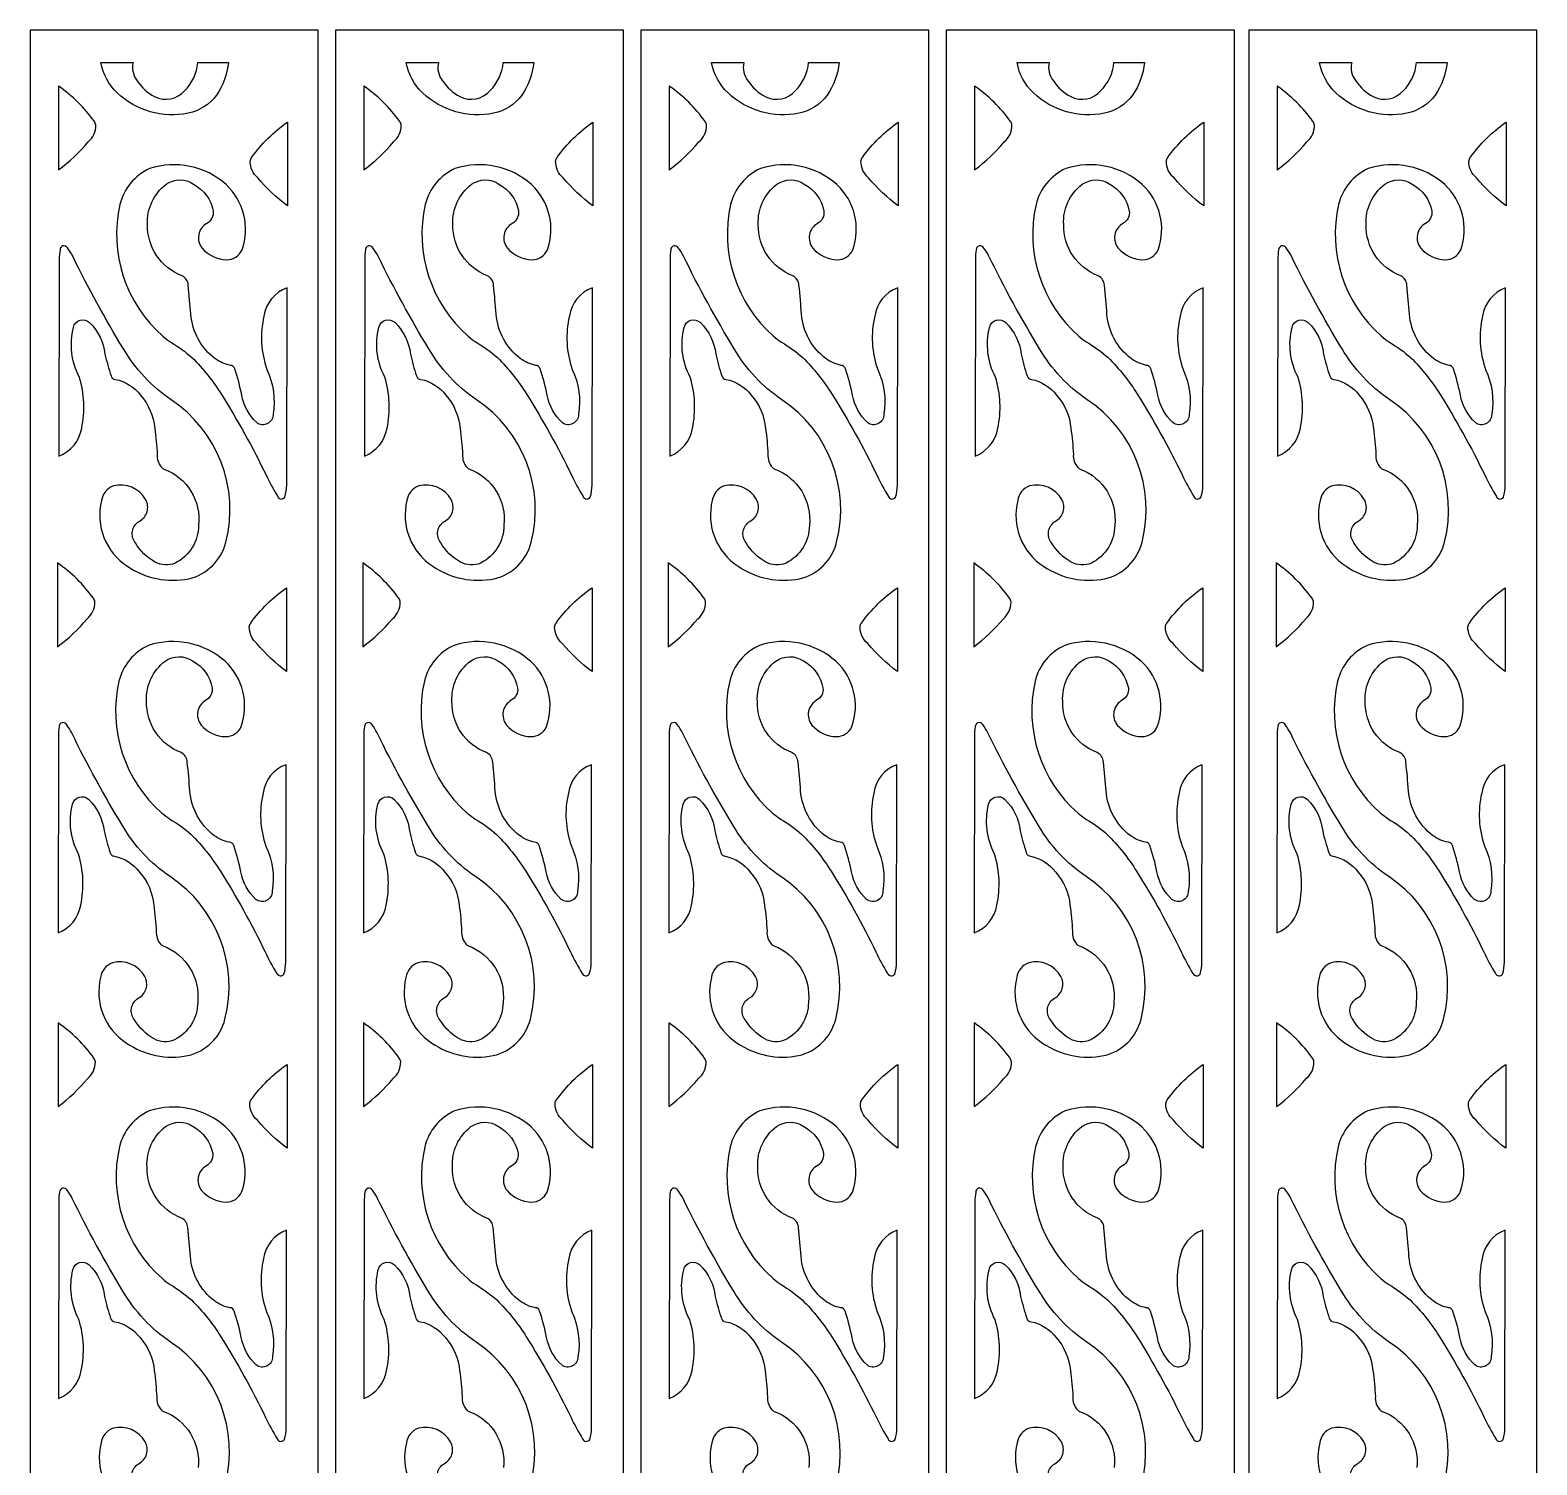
# Model space of a CAD drawing. Header units: millimetres. Extents: x -473 to 1356, y -998 to 3157.
# Drawn here: x -49 to 473, y 500 to 998 of the extents above; entities that cross this region are included whole.
import ezdxf

# ---------------------------------------------------------------- set-up
doc = ezdxf.new("R2010")
doc.units = ezdxf.units.MM
doc.layers.add('Default', color=70, linetype='Continuous')

msp = doc.modelspace()

# ---------------------------------------------------------------- linework, layer by layer
at = {"layer": 'Default'}
for points in [[(-49.5, -998), (50.5, -998), (50.5, 998), (-49.5, 998)], [(56.5, -998), (156.5, -998), (156.5, 998), (56.5, 998)], [(162.5, -998), (262.5, -998), (262.5, 998), (162.5, 998)], [(268.5, -998), (368.5, -998), (368.5, 998), (268.5, 998)], [(373.5, -998), (473.5, -998), (473.5, 998), (373.5, 998)]]:
    msp.add_lwpolyline(points, close=True, dxfattribs=at)
for points in [[(8.71, 986.72), (19.36, 986.72, -0.117932), (15.16, 975.39, -0.183754), (5.39, 969.14, -0.243284), (-19.26, 976.19, -0.153221), (-24.95, 986.72), (-13.77, 986.72, 0.232988), (-12.33, 980.37, 0.116256), (-6.32, 974.92, 0.344386), (4.16, 976.99, 0.173524)], [(114.71, 986.72), (125.36, 986.72, -0.117932), (121.16, 975.39, -0.183754), (111.39, 969.14, -0.243284), (86.74, 976.19, -0.153221), (81.05, 986.72), (92.23, 986.72, 0.232988), (93.67, 980.37, 0.116256), (99.68, 974.92, 0.344386), (110.16, 976.99, 0.173524)], [(220.71, 986.72), (231.36, 986.72, -0.117932), (227.16, 975.39, -0.183754), (217.39, 969.14, -0.243284), (192.74, 976.19, -0.153221), (187.05, 986.72), (198.23, 986.72, 0.232988), (199.67, 980.37, 0.116256), (205.68, 974.92, 0.344386), (216.16, 976.99, 0.173524)], [(326.71, 986.72), (337.36, 986.72, -0.117932), (333.16, 975.39, -0.183754), (323.39, 969.14, -0.243284), (298.74, 976.19, -0.153221), (293.05, 986.72), (304.23, 986.72, 0.232988), (305.67, 980.37, 0.116256), (311.68, 974.92, 0.344386), (322.16, 976.99, 0.173524)], [(431.71, 986.72), (442.36, 986.72, -0.117932), (438.16, 975.39, -0.183754), (428.39, 969.14, -0.243284), (403.74, 976.19, -0.153221), (398.05, 986.72), (409.23, 986.72, 0.232988), (410.67, 980.37, 0.116256), (416.68, 974.92, 0.344386), (427.16, 976.99, 0.173524)], [(-27.21, 966.29, 0.086422), (-39.66, 978.55), (-39.66, 949.49, 0.059153), (-29.36, 959.19, 0.225593), (-26.7, 965.01, 0.123179)], [(78.79, 966.29, 0.086422), (66.34, 978.55), (66.34, 949.49, 0.059153), (76.64, 959.19, 0.225593), (79.3, 965.01, 0.123179)], [(184.79, 966.29, 0.086422), (172.34, 978.55), (172.34, 949.49, 0.059153), (182.64, 959.19, 0.225593), (185.3, 965.01, 0.123179)], [(290.79, 966.29, 0.086422), (278.34, 978.55), (278.34, 949.49, 0.059153), (288.64, 959.19, 0.225593), (291.3, 965.01, 0.123179)], [(395.79, 966.29, 0.086422), (383.34, 978.55), (383.34, 949.49, 0.059153), (393.64, 959.19, 0.225593), (396.3, 965.01, 0.123179)], [(27.39, 953.79, -0.086422), (39.85, 966.06), (39.85, 936.99, -0.059153), (29.55, 946.7, -0.225593), (26.89, 952.52, -0.123179)], [(133.39, 953.79, -0.086422), (145.85, 966.06), (145.85, 936.99, -0.059153), (135.55, 946.7, -0.225593), (132.89, 952.52, -0.123179)], [(239.39, 953.79, -0.086422), (251.85, 966.06), (251.85, 936.99, -0.059153), (241.55, 946.7, -0.225593), (238.89, 952.52, -0.123179)], [(345.39, 953.79, -0.086422), (357.85, 966.06), (357.85, 936.99, -0.059153), (347.55, 946.7, -0.225593), (344.89, 952.52, -0.123179)], [(450.39, 953.79, -0.086422), (462.85, 966.06), (462.85, 936.99, -0.059153), (452.55, 946.7, -0.225593), (449.89, 952.52, -0.123179)], [(36.44, 836.08, 0.607532), (38.91, 835.84, 0.07766), (39.55, 839.97), (39.67, 908.53, 0.277254), (31.67, 898.69, 0.142966), (32.69, 880.22, -0.151279), (34.83, 864.62, -0.633105), (29.17, 861.74, -0.158849), (23.96, 871.28, 0.032552), (21.51, 880.43, 0.334294), (20.02, 881.62, -0.113342), (14.64, 883.96, -0.21106), (6.27, 899.37, 0.007665), (5.37, 909.42, 0.27104), (3.24, 912.73, -0.318961), (-8.75, 930.53, -0.248162), (-2.32, 944.47, -0.315785), (7.22, 944.53, -0.22883), (14.03, 935.16, -0.306777), (11.83, 930.9, 0.462418), (10.19, 922.3, 0.21084), (18.71, 918.26, 0.289861), (24.08, 921.76, 0.297574), (18.52, 944.41, 0.265986), (-8.04, 949.93, 0.230924), (-18.34, 937.51, 0.274729), (-3.44, 891.72, 0.02583), (-0.68, 889.64, -0.050438), (6.67, 884.32, -0.057018), (16.89, 871.53, -0.026241), (32.41, 843.55, 0.03256)], [(142.44, 836.08, 0.607532), (144.91, 835.84, 0.07766), (145.55, 839.97), (145.67, 908.53, 0.277254), (137.67, 898.69, 0.142966), (138.69, 880.22, -0.151279), (140.83, 864.62, -0.633105), (135.17, 861.74, -0.158849), (129.96, 871.28, 0.032552), (127.51, 880.43, 0.334294), (126.02, 881.62, -0.113342), (120.64, 883.96, -0.21106), (112.27, 899.37, 0.007665), (111.37, 909.42, 0.27104), (109.24, 912.73, -0.318961), (97.25, 930.53, -0.248162), (103.68, 944.47, -0.315785), (113.22, 944.53, -0.22883), (120.03, 935.16, -0.306777), (117.83, 930.9, 0.462418), (116.19, 922.3, 0.21084), (124.71, 918.26, 0.289861), (130.08, 921.76, 0.297574), (124.52, 944.41, 0.265986), (97.96, 949.93, 0.230924), (87.66, 937.51, 0.274729), (102.56, 891.72, 0.02583), (105.32, 889.64, -0.050438), (112.67, 884.32, -0.057018), (122.89, 871.53, -0.026241), (138.41, 843.55, 0.03256)], [(248.44, 836.08, 0.607532), (250.91, 835.84, 0.07766), (251.55, 839.97), (251.67, 908.53, 0.277254), (243.67, 898.69, 0.142966), (244.69, 880.22, -0.151279), (246.83, 864.62, -0.633105), (241.17, 861.74, -0.158849), (235.96, 871.28, 0.032552), (233.51, 880.43, 0.334294), (232.02, 881.62, -0.113342), (226.64, 883.96, -0.21106), (218.27, 899.37, 0.007665), (217.37, 909.42, 0.27104), (215.24, 912.73, -0.318961), (203.25, 930.53, -0.248162), (209.68, 944.47, -0.315785), (219.22, 944.53, -0.22883), (226.03, 935.16, -0.306777), (223.83, 930.9, 0.462418), (222.19, 922.3, 0.21084), (230.71, 918.26, 0.289861), (236.08, 921.76, 0.297574), (230.52, 944.41, 0.265986), (203.96, 949.93, 0.230924), (193.66, 937.51, 0.274729), (208.56, 891.72, 0.02583), (211.32, 889.64, -0.050438), (218.67, 884.32, -0.057018), (228.89, 871.53, -0.026241), (244.41, 843.55, 0.03256)], [(354.44, 836.08, 0.607532), (356.91, 835.84, 0.07766), (357.55, 839.97), (357.67, 908.53, 0.277254), (349.67, 898.69, 0.142966), (350.69, 880.22, -0.151279), (352.83, 864.62, -0.633105), (347.17, 861.74, -0.158849), (341.96, 871.28, 0.032552), (339.51, 880.43, 0.334294), (338.02, 881.62, -0.113342), (332.64, 883.96, -0.21106), (324.27, 899.37, 0.007665), (323.37, 909.42, 0.27104), (321.24, 912.73, -0.318961), (309.25, 930.53, -0.248162), (315.68, 944.47, -0.315785), (325.22, 944.53, -0.22883), (332.03, 935.16, -0.306777), (329.83, 930.9, 0.462418), (328.19, 922.3, 0.21084), (336.71, 918.26, 0.289861), (342.08, 921.76, 0.297574), (336.52, 944.41, 0.265986), (309.96, 949.93, 0.230924), (299.66, 937.51, 0.274729), (314.56, 891.72, 0.02583), (317.32, 889.64, -0.050438), (324.67, 884.32, -0.057018), (334.89, 871.53, -0.026241), (350.41, 843.55, 0.03256)], [(459.44, 836.08, 0.607532), (461.91, 835.84, 0.07766), (462.55, 839.97), (462.67, 908.53, 0.277254), (454.67, 898.69, 0.142966), (455.69, 880.22, -0.151279), (457.83, 864.62, -0.633105), (452.17, 861.74, -0.158849), (446.96, 871.28, 0.032552), (444.51, 880.43, 0.334294), (443.02, 881.62, -0.113342), (437.64, 883.96, -0.21106), (429.27, 899.37, 0.007665), (428.37, 909.42, 0.27104), (426.24, 912.73, -0.318961), (414.25, 930.53, -0.248162), (420.68, 944.47, -0.315785), (430.22, 944.53, -0.22883), (437.03, 935.16, -0.306777), (434.83, 930.9, 0.462418), (433.19, 922.3, 0.21084), (441.71, 918.26, 0.289861), (447.08, 921.76, 0.297574), (441.52, 944.41, 0.265986), (414.96, 949.93, 0.230924), (404.66, 937.51, 0.274729), (419.56, 891.72, 0.02583), (422.32, 889.64, -0.050438), (429.67, 884.32, -0.057018), (439.89, 871.53, -0.026241), (455.41, 843.55, 0.03256)], [(-31.6, 859.76, 0.127135), (-32.4, 877.5, -0.182839), (-34.48, 894.79, -0.592913), (-28.85, 896.44, -0.173801), (-23.52, 885.55, 0.025056), (-21.41, 877.98, 0.347821), (-19.9, 876.74, -0.184511), (-11.2, 871.23, -0.161269), (-6.25, 859.74, -0.022687), (-5.39, 850.72, 0.203133), (-3.84, 846.14, 0.103035), (-3.04, 845.63, -0.341915), (8.98, 826.1, -0.280497), (0.89, 812.96, -0.229128), (-6.16, 813.31, -0.128022), (-12.98, 819.99, -0.447908), (-11.67, 827.45, 0.425572), (-9.4, 835.03, 0.33808), (-20.56, 839.78, 0.274435), (-24.71, 834.66, 0.320078), (-15.74, 811.87, 0.200642), (5.55, 807.53, 0.28207), (18.45, 820.23, 0.317808), (-0.56, 869.67, -0.11268), (-17.13, 887.4, -0.023318), (-34.72, 919.54, 0.043642), (-36.54, 922.43, 0.776457), (-39.13, 921.73, 0.045129), (-39.37, 918.39), (-39.49, 850.12, 0.264519)], [(74.4, 859.76, 0.127135), (73.6, 877.5, -0.182839), (71.52, 894.79, -0.592913), (77.15, 896.44, -0.173801), (82.48, 885.55, 0.025056), (84.59, 877.98, 0.347821), (86.1, 876.74, -0.184511), (94.8, 871.23, -0.161269), (99.75, 859.74, -0.022687), (100.61, 850.72, 0.203133), (102.16, 846.14, 0.103035), (102.96, 845.63, -0.341915), (114.98, 826.1, -0.280497), (106.89, 812.96, -0.229128), (99.84, 813.31, -0.128022), (93.02, 819.99, -0.447908), (94.33, 827.45, 0.425572), (96.6, 835.03, 0.33808), (85.44, 839.78, 0.274435), (81.29, 834.66, 0.320078), (90.26, 811.87, 0.200642), (111.55, 807.53, 0.28207), (124.45, 820.23, 0.317808), (105.44, 869.67, -0.11268), (88.87, 887.4, -0.023318), (71.28, 919.54, 0.043642), (69.46, 922.43, 0.776457), (66.87, 921.73, 0.045129), (66.63, 918.39), (66.51, 850.12, 0.264519)], [(180.4, 859.76, 0.127135), (179.6, 877.5, -0.182839), (177.52, 894.79, -0.592913), (183.15, 896.44, -0.173801), (188.48, 885.55, 0.025056), (190.59, 877.98, 0.347821), (192.1, 876.74, -0.184511), (200.8, 871.23, -0.161269), (205.75, 859.74, -0.022687), (206.61, 850.72, 0.203133), (208.16, 846.14, 0.103035), (208.96, 845.63, -0.341915), (220.98, 826.1, -0.280497), (212.89, 812.96, -0.229128), (205.84, 813.31, -0.128022), (199.02, 819.99, -0.447908), (200.33, 827.45, 0.425572), (202.6, 835.03, 0.33808), (191.44, 839.78, 0.274435), (187.29, 834.66, 0.320078), (196.26, 811.87, 0.200642), (217.55, 807.53, 0.28207), (230.45, 820.23, 0.317808), (211.44, 869.67, -0.11268), (194.87, 887.4, -0.023318), (177.28, 919.54, 0.043642), (175.46, 922.43, 0.776457), (172.87, 921.73, 0.045129), (172.63, 918.39), (172.51, 850.12, 0.264519)], [(286.4, 859.76, 0.127135), (285.6, 877.5, -0.182839), (283.52, 894.79, -0.592913), (289.15, 896.44, -0.173801), (294.48, 885.55, 0.025056), (296.59, 877.98, 0.347821), (298.1, 876.74, -0.184511), (306.8, 871.23, -0.161269), (311.75, 859.74, -0.022687), (312.61, 850.72, 0.203133), (314.16, 846.14, 0.103035), (314.96, 845.63, -0.341915), (326.98, 826.1, -0.280497), (318.89, 812.96, -0.229128), (311.84, 813.31, -0.128022), (305.02, 819.99, -0.447908), (306.33, 827.45, 0.425572), (308.6, 835.03, 0.33808), (297.44, 839.78, 0.274435), (293.29, 834.66, 0.320078), (302.26, 811.87, 0.200642), (323.55, 807.53, 0.28207), (336.45, 820.23, 0.317808), (317.44, 869.67, -0.11268), (300.87, 887.4, -0.023318), (283.28, 919.54, 0.043642), (281.46, 922.43, 0.776457), (278.87, 921.73, 0.045129), (278.63, 918.39), (278.51, 850.12, 0.264519)], [(391.4, 859.76, 0.127135), (390.6, 877.5, -0.182839), (388.52, 894.79, -0.592913), (394.15, 896.44, -0.173801), (399.48, 885.55, 0.025056), (401.59, 877.98, 0.347821), (403.1, 876.74, -0.184511), (411.8, 871.23, -0.161269), (416.75, 859.74, -0.022687), (417.61, 850.72, 0.203133), (419.16, 846.14, 0.103035), (419.96, 845.63, -0.341915), (431.98, 826.1, -0.280497), (423.89, 812.96, -0.229128), (416.84, 813.31, -0.128022), (410.02, 819.99, -0.447908), (411.33, 827.45, 0.425572), (413.6, 835.03, 0.33808), (402.44, 839.78, 0.274435), (398.29, 834.66, 0.320078), (407.26, 811.87, 0.200642), (428.55, 807.53, 0.28207), (441.45, 820.23, 0.317808), (422.44, 869.67, -0.11268), (405.87, 887.4, -0.023318), (388.28, 919.54, 0.043642), (386.46, 922.43, 0.776457), (383.87, 921.73, 0.045129), (383.63, 918.39), (383.51, 850.12, 0.264519)], [(-27.53, 800.74, 0.086422), (-39.99, 813), (-39.99, 783.94, 0.059153), (-29.69, 793.64, 0.225593), (-27.02, 799.46, 0.123179)], [(78.47, 800.74, 0.086422), (66.01, 813), (66.01, 783.94, 0.059153), (76.31, 793.64, 0.225593), (78.98, 799.46, 0.123179)], [(184.47, 800.74, 0.086422), (172.01, 813), (172.01, 783.94, 0.059153), (182.31, 793.64, 0.225593), (184.98, 799.46, 0.123179)], [(290.47, 800.74, 0.086422), (278.01, 813), (278.01, 783.94, 0.059153), (288.31, 793.64, 0.225593), (290.98, 799.46, 0.123179)], [(395.47, 800.74, 0.086422), (383.01, 813), (383.01, 783.94, 0.059153), (393.31, 793.64, 0.225593), (395.98, 799.46, 0.123179)], [(27.07, 792.15, -0.086422), (39.53, 804.42), (39.53, 775.35, -0.059153), (29.23, 785.05, -0.225593), (26.56, 790.87, -0.123179)], [(27.07, 792.15, -0.086422), (39.53, 804.42), (39.53, 775.35, -0.059153), (29.23, 785.05, -0.225593), (26.56, 790.87, -0.123179)], [(133.07, 792.15, -0.086422), (145.53, 804.42), (145.53, 775.35, -0.059153), (135.23, 785.05, -0.225593), (132.56, 790.87, -0.123179)], [(133.07, 792.15, -0.086422), (145.53, 804.42), (145.53, 775.35, -0.059153), (135.23, 785.05, -0.225593), (132.56, 790.87, -0.123179)], [(239.07, 792.15, -0.086422), (251.53, 804.42), (251.53, 775.35, -0.059153), (241.23, 785.05, -0.225593), (238.56, 790.87, -0.123179)], [(239.07, 792.15, -0.086422), (251.53, 804.42), (251.53, 775.35, -0.059153), (241.23, 785.05, -0.225593), (238.56, 790.87, -0.123179)], [(345.07, 792.15, -0.086422), (357.53, 804.42), (357.53, 775.35, -0.059153), (347.23, 785.05, -0.225593), (344.56, 790.87, -0.123179)], [(345.07, 792.15, -0.086422), (357.53, 804.42), (357.53, 775.35, -0.059153), (347.23, 785.05, -0.225593), (344.56, 790.87, -0.123179)], [(450.07, 792.15, -0.086422), (462.53, 804.42), (462.53, 775.35, -0.059153), (452.23, 785.05, -0.225593), (449.56, 790.87, -0.123179)], [(450.07, 792.15, -0.086422), (462.53, 804.42), (462.53, 775.35, -0.059153), (452.23, 785.05, -0.225593), (449.56, 790.87, -0.123179)], [(36.12, 670.53, 0.607532), (38.59, 670.29, 0.07766), (39.23, 674.42), (39.34, 742.98, 0.277254), (31.35, 733.14, 0.142966), (32.37, 714.67, -0.151279), (34.5, 699.07, -0.633105), (28.84, 696.19, -0.158849), (23.63, 705.73, 0.032552), (21.18, 714.88, 0.334294), (19.69, 716.07, -0.113342), (14.32, 718.41, -0.21106), (5.95, 733.82, 0.007665), (5.05, 743.87, 0.27104), (2.92, 747.18, -0.318961), (-9.08, 764.98, -0.248162), (-2.65, 778.92, -0.315785), (6.89, 778.98, -0.22883), (13.7, 769.61, -0.306777), (11.5, 765.35, 0.462418), (9.87, 756.75, 0.21084), (18.38, 752.71, 0.289861), (23.76, 756.21, 0.297574), (18.2, 778.86, 0.265986), (-8.36, 784.38, 0.230924), (-18.67, 771.96, 0.274729), (-3.77, 726.17, 0.02583), (-1.01, 724.09, -0.050438), (6.34, 718.77, -0.057018), (16.56, 705.98, -0.026241), (32.08, 677.99, 0.03256)], [(142.12, 670.53, 0.607532), (144.59, 670.29, 0.07766), (145.23, 674.42), (145.34, 742.98, 0.277254), (137.35, 733.14, 0.142966), (138.37, 714.67, -0.151279), (140.5, 699.07, -0.633105), (134.84, 696.19, -0.158849), (129.63, 705.73, 0.032552), (127.18, 714.88, 0.334294), (125.69, 716.07, -0.113342), (120.32, 718.41, -0.21106), (111.95, 733.82, 0.007665), (111.05, 743.87, 0.27104), (108.92, 747.18, -0.318961), (96.92, 764.98, -0.248162), (103.35, 778.92, -0.315785), (112.89, 778.98, -0.22883), (119.7, 769.61, -0.306777), (117.5, 765.35, 0.462418), (115.87, 756.75, 0.21084), (124.38, 752.71, 0.289861), (129.76, 756.21, 0.297574), (124.2, 778.86, 0.265986), (97.64, 784.38, 0.230924), (87.33, 771.96, 0.274729), (102.23, 726.17, 0.02583), (104.99, 724.09, -0.050438), (112.34, 718.77, -0.057018), (122.56, 705.98, -0.026241), (138.08, 677.99, 0.03256)], [(248.12, 670.53, 0.607532), (250.59, 670.29, 0.07766), (251.23, 674.42), (251.34, 742.98, 0.277254), (243.35, 733.14, 0.142966), (244.37, 714.67, -0.151279), (246.5, 699.07, -0.633105), (240.84, 696.19, -0.158849), (235.63, 705.73, 0.032552), (233.18, 714.88, 0.334294), (231.69, 716.07, -0.113342), (226.32, 718.41, -0.21106), (217.95, 733.82, 0.007665), (217.05, 743.87, 0.27104), (214.92, 747.18, -0.318961), (202.92, 764.98, -0.248162), (209.35, 778.92, -0.315785), (218.89, 778.98, -0.22883), (225.7, 769.61, -0.306777), (223.5, 765.35, 0.462418), (221.87, 756.75, 0.21084), (230.38, 752.71, 0.289861), (235.76, 756.21, 0.297574), (230.2, 778.86, 0.265986), (203.64, 784.38, 0.230924), (193.33, 771.96, 0.274729), (208.23, 726.17, 0.02583), (210.99, 724.09, -0.050438), (218.34, 718.77, -0.057018), (228.56, 705.98, -0.026241), (244.08, 677.99, 0.03256)], [(354.12, 670.53, 0.607532), (356.59, 670.29, 0.07766), (357.23, 674.42), (357.34, 742.98, 0.277254), (349.35, 733.14, 0.142966), (350.37, 714.67, -0.151279), (352.5, 699.07, -0.633105), (346.84, 696.19, -0.158849), (341.63, 705.73, 0.032552), (339.18, 714.88, 0.334294), (337.69, 716.07, -0.113342), (332.32, 718.41, -0.21106), (323.95, 733.82, 0.007665), (323.05, 743.87, 0.27104), (320.92, 747.18, -0.318961), (308.92, 764.98, -0.248162), (315.35, 778.92, -0.315785), (324.89, 778.98, -0.22883), (331.7, 769.61, -0.306777), (329.5, 765.35, 0.462418), (327.87, 756.75, 0.21084), (336.38, 752.71, 0.289861), (341.76, 756.21, 0.297574), (336.2, 778.86, 0.265986), (309.64, 784.38, 0.230924), (299.33, 771.96, 0.274729), (314.23, 726.17, 0.02583), (316.99, 724.09, -0.050438), (324.34, 718.77, -0.057018), (334.56, 705.98, -0.026241), (350.08, 677.99, 0.03256)], [(459.12, 670.53, 0.607532), (461.59, 670.29, 0.07766), (462.23, 674.42), (462.34, 742.98, 0.277254), (454.35, 733.14, 0.142966), (455.37, 714.67, -0.151279), (457.5, 699.07, -0.633105), (451.84, 696.19, -0.158849), (446.63, 705.73, 0.032552), (444.18, 714.88, 0.334294), (442.69, 716.07, -0.113342), (437.32, 718.41, -0.21106), (428.95, 733.82, 0.007665), (428.05, 743.87, 0.27104), (425.92, 747.18, -0.318961), (413.92, 764.98, -0.248162), (420.35, 778.92, -0.315785), (429.89, 778.98, -0.22883), (436.7, 769.61, -0.306777), (434.5, 765.35, 0.462418), (432.87, 756.75, 0.21084), (441.38, 752.71, 0.289861), (446.76, 756.21, 0.297574), (441.2, 778.86, 0.265986), (414.64, 784.38, 0.230924), (404.33, 771.96, 0.274729), (419.23, 726.17, 0.02583), (421.99, 724.09, -0.050438), (429.34, 718.77, -0.057018), (439.56, 705.98, -0.026241), (455.08, 677.99, 0.03256)], [(-31.93, 694.21, 0.127135), (-32.72, 711.95, -0.182839), (-34.8, 729.24, -0.592913), (-29.17, 730.89, -0.173801), (-23.85, 720, 0.025056), (-21.73, 712.43, 0.347821), (-20.22, 711.19, -0.184511), (-11.52, 705.68, -0.161269), (-6.58, 694.19, -0.022687), (-5.72, 685.17, 0.203133), (-4.16, 680.59, 0.103035), (-3.36, 680.08, -0.341915), (8.66, 660.55, -0.280497), (0.57, 647.41, -0.229128), (-6.48, 647.76, -0.128022), (-13.31, 654.44, -0.447908), (-11.99, 661.9, 0.425572), (-9.73, 669.48, 0.33808), (-20.89, 674.23, 0.274435), (-25.04, 669.11, 0.320078), (-16.07, 646.32, 0.200642), (5.23, 641.97, 0.28207), (18.13, 654.68, 0.317808), (-0.89, 704.12, -0.11268), (-17.45, 721.85, -0.023318), (-35.05, 753.99, 0.043642), (-36.86, 756.88, 0.776457), (-39.45, 756.18, 0.045129), (-39.7, 752.84), (-39.81, 684.57, 0.264519)], [(74.07, 694.21, 0.127135), (73.28, 711.95, -0.182839), (71.2, 729.24, -0.592913), (76.83, 730.89, -0.173801), (82.15, 720, 0.025056), (84.27, 712.43, 0.347821), (85.78, 711.19, -0.184511), (94.48, 705.68, -0.161269), (99.42, 694.19, -0.022687), (100.28, 685.17, 0.203133), (101.84, 680.59, 0.103035), (102.64, 680.08, -0.341915), (114.66, 660.55, -0.280497), (106.57, 647.41, -0.229128), (99.52, 647.76, -0.128022), (92.69, 654.44, -0.447908), (94.01, 661.9, 0.425572), (96.27, 669.48, 0.33808), (85.11, 674.23, 0.274435), (80.96, 669.11, 0.320078), (89.93, 646.32, 0.200642), (111.23, 641.97, 0.28207), (124.13, 654.68, 0.317808), (105.11, 704.12, -0.11268), (88.55, 721.85, -0.023318), (70.95, 753.99, 0.043642), (69.14, 756.88, 0.776457), (66.55, 756.18, 0.045129), (66.3, 752.84), (66.19, 684.57, 0.264519)], [(180.07, 694.21, 0.127135), (179.28, 711.95, -0.182839), (177.2, 729.24, -0.592913), (182.83, 730.89, -0.173801), (188.15, 720, 0.025056), (190.27, 712.43, 0.347821), (191.78, 711.19, -0.184511), (200.48, 705.68, -0.161269), (205.42, 694.19, -0.022687), (206.28, 685.17, 0.203133), (207.84, 680.59, 0.103035), (208.64, 680.08, -0.341915), (220.66, 660.55, -0.280497), (212.57, 647.41, -0.229128), (205.52, 647.76, -0.128022), (198.69, 654.44, -0.447908), (200.01, 661.9, 0.425572), (202.27, 669.48, 0.33808), (191.11, 674.23, 0.274435), (186.96, 669.11, 0.320078), (195.93, 646.32, 0.200642), (217.23, 641.97, 0.28207), (230.13, 654.68, 0.317808), (211.11, 704.12, -0.11268), (194.55, 721.85, -0.023318), (176.95, 753.99, 0.043642), (175.14, 756.88, 0.776457), (172.55, 756.18, 0.045129), (172.3, 752.84), (172.19, 684.57, 0.264519)], [(286.07, 694.21, 0.127135), (285.28, 711.95, -0.182839), (283.2, 729.24, -0.592913), (288.83, 730.89, -0.173801), (294.15, 720, 0.025056), (296.27, 712.43, 0.347821), (297.78, 711.19, -0.184511), (306.48, 705.68, -0.161269), (311.42, 694.19, -0.022687), (312.28, 685.17, 0.203133), (313.84, 680.59, 0.103035), (314.64, 680.08, -0.341915), (326.66, 660.55, -0.280497), (318.57, 647.41, -0.229128), (311.52, 647.76, -0.128022), (304.69, 654.44, -0.447908), (306.01, 661.9, 0.425572), (308.27, 669.48, 0.33808), (297.11, 674.23, 0.274435), (292.96, 669.11, 0.320078), (301.93, 646.32, 0.200642), (323.23, 641.97, 0.28207), (336.13, 654.68, 0.317808), (317.11, 704.12, -0.11268), (300.55, 721.85, -0.023318), (282.95, 753.99, 0.043642), (281.14, 756.88, 0.776457), (278.55, 756.18, 0.045129), (278.3, 752.84), (278.19, 684.57, 0.264519)], [(391.07, 694.21, 0.127135), (390.28, 711.95, -0.182839), (388.2, 729.24, -0.592913), (393.83, 730.89, -0.173801), (399.15, 720, 0.025056), (401.27, 712.43, 0.347821), (402.78, 711.19, -0.184511), (411.48, 705.68, -0.161269), (416.42, 694.19, -0.022687), (417.28, 685.17, 0.203133), (418.84, 680.59, 0.103035), (419.64, 680.08, -0.341915), (431.66, 660.55, -0.280497), (423.57, 647.41, -0.229128), (416.52, 647.76, -0.128022), (409.69, 654.44, -0.447908), (411.01, 661.9, 0.425572), (413.27, 669.48, 0.33808), (402.11, 674.23, 0.274435), (397.96, 669.11, 0.320078), (406.93, 646.32, 0.200642), (428.23, 641.97, 0.28207), (441.13, 654.68, 0.317808), (422.11, 704.12, -0.11268), (405.55, 721.85, -0.023318), (387.95, 753.99, 0.043642), (386.14, 756.88, 0.776457), (383.55, 756.18, 0.045129), (383.3, 752.84), (383.19, 684.57, 0.264519)], [(-27.37, 641.08, 0.086422), (-39.82, 653.34), (-39.82, 624.28, 0.059153), (-29.53, 633.98, 0.225593), (-26.86, 639.8, 0.123179)], [(78.63, 641.08, 0.086422), (66.18, 653.34), (66.18, 624.28, 0.059153), (76.47, 633.98, 0.225593), (79.14, 639.8, 0.123179)], [(184.63, 641.08, 0.086422), (172.18, 653.34), (172.18, 624.28, 0.059153), (182.47, 633.98, 0.225593), (185.14, 639.8, 0.123179)], [(290.63, 641.08, 0.086422), (278.18, 653.34), (278.18, 624.28, 0.059153), (288.47, 633.98, 0.225593), (291.14, 639.8, 0.123179)], [(395.63, 641.08, 0.086422), (383.18, 653.34), (383.18, 624.28, 0.059153), (393.47, 633.98, 0.225593), (396.14, 639.8, 0.123179)], [(27.23, 626.63, -0.086422), (39.69, 638.89), (39.69, 609.83, -0.059153), (29.39, 619.53, -0.225593), (26.72, 625.35, -0.123179)], [(133.23, 626.63, -0.086422), (145.69, 638.89), (145.69, 609.83, -0.059153), (135.39, 619.53, -0.225593), (132.72, 625.35, -0.123179)], [(239.23, 626.63, -0.086422), (251.69, 638.89), (251.69, 609.83, -0.059153), (241.39, 619.53, -0.225593), (238.72, 625.35, -0.123179)], [(345.23, 626.63, -0.086422), (357.69, 638.89), (357.69, 609.83, -0.059153), (347.39, 619.53, -0.225593), (344.72, 625.35, -0.123179)], [(450.23, 626.63, -0.086422), (462.69, 638.89), (462.69, 609.83, -0.059153), (452.39, 619.53, -0.225593), (449.72, 625.35, -0.123179)], [(36.28, 508.92, 0.607532), (38.75, 508.68, 0.07766), (39.39, 512.8), (39.5, 581.37, 0.277254), (31.51, 571.53, 0.142966), (32.53, 553.06, -0.151279), (34.66, 537.46, -0.633105), (29, 534.57, -0.158849), (23.79, 544.12, 0.032552), (21.35, 553.26, 0.334294), (19.86, 554.45, -0.113342), (14.48, 556.79, -0.21106), (6.11, 572.21, 0.007665), (5.21, 582.26, 0.27104), (3.08, 585.56, -0.318961), (-8.92, 603.36, -0.248162), (-2.48, 617.31, -0.315785), (7.06, 617.37, -0.22883), (13.86, 608, -0.306777), (11.67, 603.74, 0.462418), (10.03, 595.14, 0.21084), (18.54, 591.1, 0.289861), (23.92, 594.59, 0.297574), (18.36, 617.24, 0.265986), (-8.2, 622.77, 0.230924), (-18.5, 610.34, 0.274729), (-3.61, 564.56, 0.02583), (-0.84, 562.48, -0.050438), (6.5, 557.15, -0.057018), (16.72, 544.37, -0.026241), (32.24, 516.38, 0.03256)], [(142.28, 508.92, 0.607532), (144.75, 508.68, 0.07766), (145.39, 512.8), (145.5, 581.37, 0.277254), (137.51, 571.53, 0.142966), (138.53, 553.06, -0.151279), (140.66, 537.46, -0.633105), (135, 534.57, -0.158849), (129.79, 544.12, 0.032552), (127.35, 553.26, 0.334294), (125.86, 554.45, -0.113342), (120.48, 556.79, -0.21106), (112.11, 572.21, 0.007665), (111.21, 582.26, 0.27104), (109.08, 585.56, -0.318961), (97.08, 603.36, -0.248162), (103.52, 617.31, -0.315785), (113.06, 617.37, -0.22883), (119.86, 608, -0.306777), (117.67, 603.74, 0.462418), (116.03, 595.14, 0.21084), (124.54, 591.1, 0.289861), (129.92, 594.59, 0.297574), (124.36, 617.24, 0.265986), (97.8, 622.77, 0.230924), (87.5, 610.34, 0.274729), (102.39, 564.56, 0.02583), (105.16, 562.48, -0.050438), (112.5, 557.15, -0.057018), (122.72, 544.37, -0.026241), (138.24, 516.38, 0.03256)], [(248.28, 508.92, 0.607532), (250.75, 508.68, 0.07766), (251.39, 512.8), (251.5, 581.37, 0.277254), (243.51, 571.53, 0.142966), (244.53, 553.06, -0.151279), (246.66, 537.46, -0.633105), (241, 534.57, -0.158849), (235.79, 544.12, 0.032552), (233.35, 553.26, 0.334294), (231.86, 554.45, -0.113342), (226.48, 556.79, -0.21106), (218.11, 572.21, 0.007665), (217.21, 582.26, 0.27104), (215.08, 585.56, -0.318961), (203.08, 603.36, -0.248162), (209.52, 617.31, -0.315785), (219.06, 617.37, -0.22883), (225.86, 608, -0.306777), (223.67, 603.74, 0.462418), (222.03, 595.14, 0.21084), (230.54, 591.1, 0.289861), (235.92, 594.59, 0.297574), (230.36, 617.24, 0.265986), (203.8, 622.77, 0.230924), (193.5, 610.34, 0.274729), (208.39, 564.56, 0.02583), (211.16, 562.48, -0.050438), (218.5, 557.15, -0.057018), (228.72, 544.37, -0.026241), (244.24, 516.38, 0.03256)], [(354.28, 508.92, 0.607532), (356.75, 508.68, 0.07766), (357.39, 512.8), (357.5, 581.37, 0.277254), (349.51, 571.53, 0.142966), (350.53, 553.06, -0.151279), (352.66, 537.46, -0.633105), (347, 534.57, -0.158849), (341.79, 544.12, 0.032552), (339.35, 553.26, 0.334294), (337.86, 554.45, -0.113342), (332.48, 556.79, -0.21106), (324.11, 572.21, 0.007665), (323.21, 582.26, 0.27104), (321.08, 585.56, -0.318961), (309.08, 603.36, -0.248162), (315.52, 617.31, -0.315785), (325.06, 617.37, -0.22883), (331.86, 608, -0.306777), (329.67, 603.74, 0.462418), (328.03, 595.14, 0.21084), (336.54, 591.1, 0.289861), (341.92, 594.59, 0.297574), (336.36, 617.24, 0.265986), (309.8, 622.77, 0.230924), (299.5, 610.34, 0.274729), (314.39, 564.56, 0.02583), (317.16, 562.48, -0.050438), (324.5, 557.15, -0.057018), (334.72, 544.37, -0.026241), (350.24, 516.38, 0.03256)], [(459.28, 508.92, 0.607532), (461.75, 508.68, 0.07766), (462.39, 512.8), (462.5, 581.37, 0.277254), (454.51, 571.53, 0.142966), (455.53, 553.06, -0.151279), (457.66, 537.46, -0.633105), (452, 534.57, -0.158849), (446.79, 544.12, 0.032552), (444.35, 553.26, 0.334294), (442.86, 554.45, -0.113342), (437.48, 556.79, -0.21106), (429.11, 572.21, 0.007665), (428.21, 582.26, 0.27104), (426.08, 585.56, -0.318961), (414.08, 603.36, -0.248162), (420.52, 617.31, -0.315785), (430.06, 617.37, -0.22883), (436.86, 608, -0.306777), (434.67, 603.74, 0.462418), (433.03, 595.14, 0.21084), (441.54, 591.1, 0.289861), (446.92, 594.59, 0.297574), (441.36, 617.24, 0.265986), (414.8, 622.77, 0.230924), (404.5, 610.34, 0.274729), (419.39, 564.56, 0.02583), (422.16, 562.48, -0.050438), (429.5, 557.15, -0.057018), (439.72, 544.37, -0.026241), (455.24, 516.38, 0.03256)]]:
    msp.add_lwpolyline(points, format="xyb", close=True, dxfattribs=at)
for points in [[(18.29, 493.06, 0.317808), (-0.73, 542.51, -0.11268), (-17.29, 560.24, -0.023318), (-34.88, 592.37, 0.043642), (-36.7, 595.27, 0.776457), (-39.29, 594.57, 0.045129), (-39.54, 591.23), (-39.65, 522.96, 0.264519), (-31.76, 532.6, 0.127135), (-32.56, 550.33, -0.182839), (-34.64, 567.63, -0.592913), (-29.01, 569.28, -0.173801), (-23.68, 558.39, 0.025056), (-21.57, 550.82, 0.347821), (-20.06, 549.58, -0.184511), (-11.36, 544.06, -0.161269), (-6.41, 532.57, -0.022687), (-5.56, 523.55, 0.203133), (-4, 518.98, 0.103035), (-3.2, 518.47, -0.341915), (8.82, 498.93, -0.280497)], [(124.29, 493.06, 0.317808), (105.27, 542.51, -0.11268), (88.71, 560.24, -0.023318), (71.12, 592.37, 0.043642), (69.3, 595.27, 0.776457), (66.71, 594.57, 0.045129), (66.46, 591.23), (66.35, 522.96, 0.264519), (74.24, 532.6, 0.127135), (73.44, 550.33, -0.182839), (71.36, 567.63, -0.592913), (76.99, 569.28, -0.173801), (82.32, 558.39, 0.025056), (84.43, 550.82, 0.347821), (85.94, 549.58, -0.184511), (94.64, 544.06, -0.161269), (99.59, 532.57, -0.022687), (100.44, 523.55, 0.203133), (102, 518.98, 0.103035), (102.8, 518.47, -0.341915), (114.82, 498.93, -0.280497)], [(230.29, 493.06, 0.317808), (211.27, 542.51, -0.11268), (194.71, 560.24, -0.023318), (177.12, 592.37, 0.043642), (175.3, 595.27, 0.776457), (172.71, 594.57, 0.045129), (172.46, 591.23), (172.35, 522.96, 0.264519), (180.24, 532.6, 0.127135), (179.44, 550.33, -0.182839), (177.36, 567.63, -0.592913), (182.99, 569.28, -0.173801), (188.32, 558.39, 0.025056), (190.43, 550.82, 0.347821), (191.94, 549.58, -0.184511), (200.64, 544.06, -0.161269), (205.59, 532.57, -0.022687), (206.44, 523.55, 0.203133), (208, 518.98, 0.103035), (208.8, 518.47, -0.341915), (220.82, 498.93, -0.280497)], [(336.29, 493.06, 0.317808), (317.27, 542.51, -0.11268), (300.71, 560.24, -0.023318), (283.12, 592.37, 0.043642), (281.3, 595.27, 0.776457), (278.71, 594.57, 0.045129), (278.46, 591.23), (278.35, 522.96, 0.264519), (286.24, 532.6, 0.127135), (285.44, 550.33, -0.182839), (283.36, 567.63, -0.592913), (288.99, 569.28, -0.173801), (294.32, 558.39, 0.025056), (296.43, 550.82, 0.347821), (297.94, 549.58, -0.184511), (306.64, 544.06, -0.161269), (311.59, 532.57, -0.022687), (312.44, 523.55, 0.203133), (314, 518.98, 0.103035), (314.8, 518.47, -0.341915), (326.82, 498.93, -0.280497)], [(441.29, 493.06, 0.317808), (422.27, 542.51, -0.11268), (405.71, 560.24, -0.023318), (388.12, 592.37, 0.043642), (386.3, 595.27, 0.776457), (383.71, 594.57, 0.045129), (383.46, 591.23), (383.35, 522.96, 0.264519), (391.24, 532.6, 0.127135), (390.44, 550.33, -0.182839), (388.36, 567.63, -0.592913), (393.99, 569.28, -0.173801), (399.32, 558.39, 0.025056), (401.43, 550.82, 0.347821), (402.94, 549.58, -0.184511), (411.64, 544.06, -0.161269), (416.59, 532.57, -0.022687), (417.44, 523.55, 0.203133), (419, 518.98, 0.103035), (419.8, 518.47, -0.341915), (431.82, 498.93, -0.280497)], [(-13.14, 492.83, -0.447908), (-11.83, 500.29, 0.425572), (-9.56, 507.87, 0.33808), (-20.73, 512.61, 0.274435), (-24.88, 507.5, 0.320078), (-15.9, 484.71, 0.200642)], [(92.86, 492.83, -0.447908), (94.17, 500.29, 0.425572), (96.44, 507.87, 0.33808), (85.27, 512.61, 0.274435), (81.12, 507.5, 0.320078), (90.1, 484.71, 0.200642)], [(198.86, 492.83, -0.447908), (200.17, 500.29, 0.425572), (202.44, 507.87, 0.33808), (191.27, 512.61, 0.274435), (187.12, 507.5, 0.320078), (196.1, 484.71, 0.200642)], [(304.86, 492.83, -0.447908), (306.17, 500.29, 0.425572), (308.44, 507.87, 0.33808), (297.27, 512.61, 0.274435), (293.12, 507.5, 0.320078), (302.1, 484.71, 0.200642)], [(409.86, 492.83, -0.447908), (411.17, 500.29, 0.425572), (413.44, 507.87, 0.33808), (402.27, 512.61, 0.274435), (398.12, 507.5, 0.320078), (407.1, 484.71, 0.200642)]]:
    msp.add_lwpolyline(points, format="xyb", dxfattribs=at)

doc.saveas('drawing.dxf')
